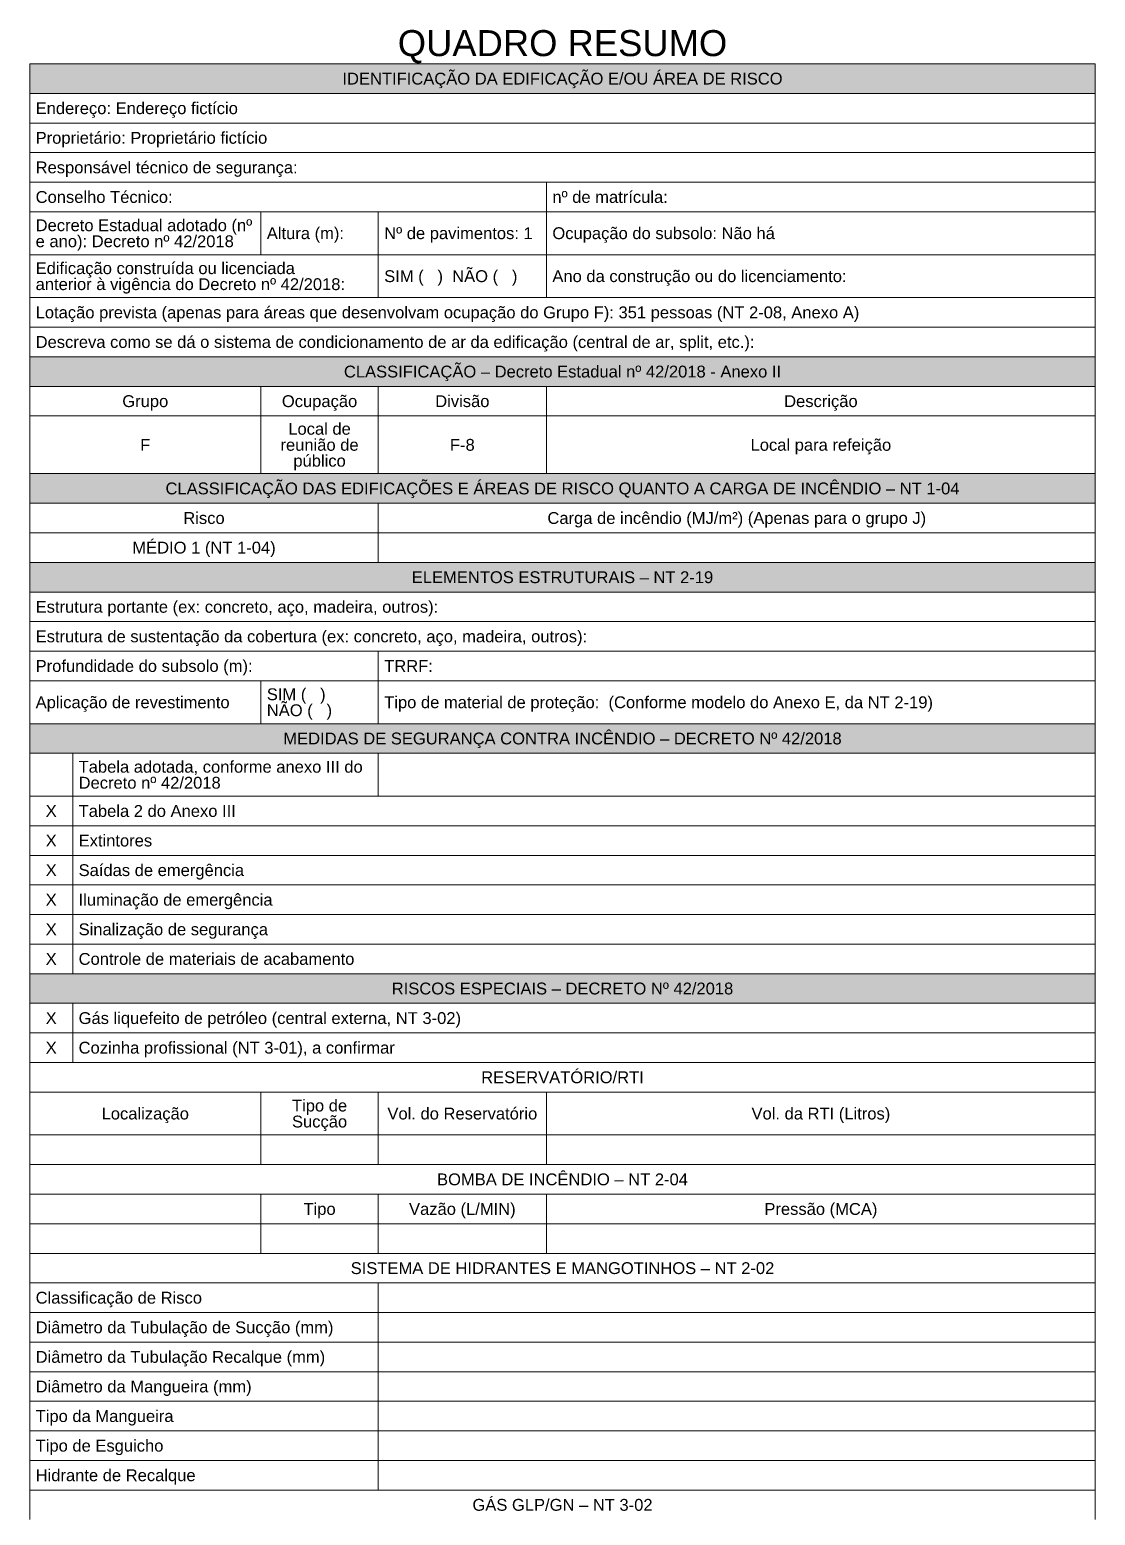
# Model space of a CAD drawing. Header units: metres. Extents: x -2 to 241, y -44 to 80.
# Drawn here: x 50 to 68, y 19.77 to 44.88 of the extents above; entities that cross this region are included whole.
import ezdxf
from ezdxf.enums import TextEntityAlignment as Align

# ---------------------------------------------------------------- set-up
doc = ezdxf.new("R2010")
doc.units = ezdxf.units.M
doc.header["$LTSCALE"] = 0.1
doc.layers.add('QUADRO', color=7, linetype='Continuous', lineweight=18)
doc.styles.add('COSCIP-TEXTO', font='arial.ttf')

msp = doc.modelspace()

# ---------------------------------------------------------------- hatches: boundary and pattern name
at = {"layer": 'QUADRO', "true_color": 0xeeece1}
h = msp.add_hatch(color=7, dxfattribs=at)
h.dxf.hatch_style = 1
h.paths.add_polyline_path([(50, 44.3), (68, 44.3), (68, 43.8), (50, 43.8)])
h = msp.add_hatch(color=7, dxfattribs=at)
h.dxf.hatch_style = 1
h.paths.add_polyline_path([(50, 39.35), (68, 39.35), (68, 38.85), (50, 38.85)])
h = msp.add_hatch(color=7, dxfattribs=at)
h.dxf.hatch_style = 1
h.paths.add_polyline_path([(50, 37.375), (68, 37.375), (68, 36.875), (50, 36.875)])
h = msp.add_hatch(color=7, dxfattribs=at)
h.dxf.hatch_style = 1
h.paths.add_polyline_path([(50, 35.875), (68, 35.875), (68, 35.375), (50, 35.375)])
h = msp.add_hatch(color=7, dxfattribs=at)
h.dxf.hatch_style = 1
h.paths.add_polyline_path([(50, 33.15), (68, 33.15), (68, 32.65), (50, 32.65)])
h = msp.add_hatch(color=7, dxfattribs=at)
h.dxf.hatch_style = 1
h.paths.add_polyline_path([(50, 28.925), (68, 28.925), (68, 28.425), (50, 28.425)])

# ---------------------------------------------------------------- linework, layer by layer
at = {"layer": 'QUADRO'}
for p, q in [((50, 44.3), (68, 44.3)), ((50, 44.3), (50, 43.8)), ((68, 44.3), (68, 43.8)), ((50, 43.8), (68, 43.8)), ((50, 43.8), (68, 43.8)), ((50, 43.8), (50, 43.3)), ((68, 43.8), (68, 43.3)), ((50, 43.3), (68, 43.3)), ((50, 43.3), (68, 43.3)), ((50, 43.3), (50, 42.8)), ((68, 43.3), (68, 42.8)), ((50, 42.8), (68, 42.8)), ((50, 42.8), (68, 42.8)), ((50, 42.8), (50, 42.3)), ((68, 42.8), (68, 42.3)), ((50, 42.3), (68, 42.3)), ((50, 42.3), (68, 42.3)), ((50, 42.3), (50, 41.8)), ((58.729, 42.3), (58.729, 41.8)), ((68, 42.3), (68, 41.8)), ((50, 41.8), (68, 41.8)), ((50, 41.8), (68, 41.8)), ((50, 41.8), (50, 41.075)), ((53.905, 41.8), (53.905, 41.075)), ((55.888, 41.8), (55.888, 41.075)), ((58.729, 41.8), (58.729, 41.075)), ((68, 41.8), (68, 41.075)), ((50, 41.075), (68, 41.075)), ((50, 41.075), (68, 41.075)), ((50, 41.075), (50, 40.35)), ((55.888, 41.075), (55.888, 40.35)), ((58.729, 41.075), (58.729, 40.35)), ((68, 41.075), (68, 40.35)), ((50, 40.35), (68, 40.35)), ((50, 40.35), (68, 40.35)), ((50, 40.35), (50, 39.85)), ((68, 40.35), (68, 39.85)), ((50, 39.85), (68, 39.85)), ((50, 39.85), (68, 39.85)), ((50, 39.85), (50, 39.35)), ((68, 39.85), (68, 39.35)), ((50, 39.35), (68, 39.35)), ((50, 39.35), (68, 39.35)), ((50, 39.35), (50, 38.85)), ((68, 39.35), (68, 38.85)), ((50, 38.85), (68, 38.85)), ((50, 38.85), (68, 38.85)), ((50, 38.85), (50, 38.35)), ((53.905, 38.85), (53.905, 38.35)), ((55.888, 38.85), (55.888, 38.35)), ((58.729, 38.85), (58.729, 38.35)), ((68, 38.85), (68, 38.35)), ((50, 38.35), (68, 38.35)), ((50, 38.35), (68, 38.35)), ((50, 38.35), (50, 37.375)), ((53.905, 38.35), (53.905, 37.375)), ((55.888, 38.35), (55.888, 37.375)), ((58.729, 38.35), (58.729, 37.375)), ((68, 38.35), (68, 37.375)), ((50, 37.375), (68, 37.375)), ((50, 37.375), (68, 37.375)), ((50, 37.375), (50, 36.875)), ((68, 37.375), (68, 36.875)), ((50, 36.875), (68, 36.875)), ((50, 36.875), (68, 36.875)), ((50, 36.875), (50, 36.375)), ((55.888, 36.875), (55.888, 36.375)), ((68, 36.875), (68, 36.375)), ((50, 36.375), (68, 36.375)), ((50, 36.375), (68, 36.375)), ((50, 36.375), (50, 35.875)), ((55.888, 36.375), (55.888, 35.875)), ((68, 36.375), (68, 35.875)), ((50, 35.875), (68, 35.875)), ((50, 35.875), (68, 35.875)), ((50, 35.875), (50, 35.375)), ((68, 35.875), (68, 35.375)), ((50, 35.375), (68, 35.375)), ((50, 35.375), (68, 35.375)), ((50, 35.375), (50, 34.875)), ((68, 35.375), (68, 34.875)), ((50, 34.875), (68, 34.875)), ((50, 34.875), (68, 34.875)), ((50, 34.875), (50, 34.375)), ((68, 34.875), (68, 34.375)), ((50, 34.375), (68, 34.375)), ((50, 34.375), (68, 34.375)), ((50, 34.375), (50, 33.875)), ((55.888, 34.375), (55.888, 33.875)), ((68, 34.375), (68, 33.875)), ((50, 33.875), (68, 33.875)), ((50, 33.875), (68, 33.875)), ((50, 33.875), (50, 33.15)), ((53.905, 33.875), (53.905, 33.15)), ((55.888, 33.875), (55.888, 33.15)), ((68, 33.875), (68, 33.15)), ((50, 33.15), (68, 33.15)), ((50, 33.15), (68, 33.15)), ((50, 33.15), (50, 32.65)), ((68, 33.15), (68, 32.65)), ((50, 32.65), (68, 32.65)), ((50, 32.65), (68, 32.65)), ((50, 32.65), (50, 31.925)), ((50.726, 32.65), (50.726, 31.925)), ((55.888, 32.65), (55.888, 31.925)), ((68, 32.65), (68, 31.925)), ((50, 31.925), (68, 31.925)), ((50, 31.925), (68, 31.925)), ((50, 31.925), (50, 31.425)), ((50.726, 31.925), (50.726, 31.425)), ((68, 31.925), (68, 31.425)), ((50, 31.425), (68, 31.425)), ((50, 31.425), (68, 31.425)), ((50, 31.425), (50, 30.925)), ((50.726, 31.425), (50.726, 30.925)), ((68, 31.425), (68, 30.925)), ((50, 30.925), (68, 30.925)), ((50, 30.925), (68, 30.925)), ((50, 30.925), (50, 30.425)), ((50.726, 30.925), (50.726, 30.425)), ((68, 30.925), (68, 30.425)), ((50, 30.425), (68, 30.425)), ((50, 30.425), (68, 30.425)), ((50, 30.425), (50, 29.925)), ((50.726, 30.425), (50.726, 29.925)), ((68, 30.425), (68, 29.925)), ((50, 29.925), (68, 29.925)), ((50, 29.925), (68, 29.925)), ((50, 29.925), (50, 29.425)), ((50.726, 29.925), (50.726, 29.425)), ((68, 29.925), (68, 29.425)), ((50, 29.425), (68, 29.425)), ((50, 29.425), (68, 29.425)), ((50, 29.425), (50, 28.925)), ((50.726, 29.425), (50.726, 28.925)), ((68, 29.425), (68, 28.925)), ((50, 28.925), (68, 28.925)), ((50, 28.925), (68, 28.925)), ((50, 28.925), (50, 28.425)), ((68, 28.925), (68, 28.425)), ((50, 28.425), (68, 28.425)), ((50, 28.425), (68, 28.425)), ((50, 28.425), (50, 27.925)), ((50.726, 28.425), (50.726, 27.925)), ((68, 28.425), (68, 27.925)), ((50, 27.925), (68, 27.925)), ((50, 27.925), (68, 27.925)), ((50, 27.925), (50, 27.425)), ((50.726, 27.925), (50.726, 27.425)), ((68, 27.925), (68, 27.425)), ((50, 27.425), (68, 27.425)), ((50, 27.425), (68, 27.425)), ((50, 27.425), (50, 26.925)), ((68, 27.425), (68, 26.925)), ((50, 26.925), (68, 26.925)), ((50, 26.925), (68, 26.925)), ((50, 26.925), (50, 26.2)), ((53.905, 26.925), (53.905, 26.2)), ((55.888, 26.925), (55.888, 26.2)), ((58.729, 26.925), (58.729, 26.2)), ((68, 26.925), (68, 26.2)), ((50, 26.2), (68, 26.2)), ((50, 26.2), (68, 26.2)), ((50, 26.2), (50, 25.7)), ((53.905, 26.2), (53.905, 25.7)), ((55.888, 26.2), (55.888, 25.7)), ((58.729, 26.2), (58.729, 25.7)), ((68, 26.2), (68, 25.7)), ((50, 25.7), (68, 25.7)), ((50, 25.7), (68, 25.7)), ((50, 25.7), (50, 25.2)), ((68, 25.7), (68, 25.2)), ((50, 25.2), (68, 25.2)), ((50, 25.2), (68, 25.2)), ((50, 25.2), (50, 24.7)), ((53.905, 25.2), (53.905, 24.7)), ((55.888, 25.2), (55.888, 24.7)), ((58.729, 25.2), (58.729, 24.7)), ((68, 25.2), (68, 24.7)), ((50, 24.7), (68, 24.7)), ((50, 24.7), (68, 24.7)), ((50, 24.7), (50, 24.2)), ((53.905, 24.7), (53.905, 24.2)), ((55.888, 24.7), (55.888, 24.2)), ((58.729, 24.7), (58.729, 24.2)), ((68, 24.7), (68, 24.2)), ((50, 24.2), (68, 24.2)), ((50, 24.2), (68, 24.2)), ((50, 24.2), (50, 23.7)), ((68, 24.2), (68, 23.7)), ((50, 23.7), (68, 23.7)), ((50, 23.7), (68, 23.7)), ((50, 23.7), (50, 23.2)), ((55.888, 23.7), (55.888, 23.2)), ((68, 23.7), (68, 23.2)), ((50, 23.2), (68, 23.2)), ((50, 23.2), (68, 23.2)), ((50, 23.2), (50, 22.7)), ((55.888, 23.2), (55.888, 22.7)), ((68, 23.2), (68, 22.7)), ((50, 22.7), (68, 22.7)), ((50, 22.7), (68, 22.7)), ((50, 22.7), (50, 22.2)), ((55.888, 22.7), (55.888, 22.2)), ((68, 22.7), (68, 22.2)), ((50, 22.2), (68, 22.2)), ((50, 22.2), (68, 22.2)), ((50, 22.2), (50, 21.7)), ((55.888, 22.2), (55.888, 21.7)), ((68, 22.2), (68, 21.7)), ((50, 21.7), (68, 21.7)), ((50, 21.7), (68, 21.7)), ((50, 21.7), (50, 21.2)), ((55.888, 21.7), (55.888, 21.2)), ((68, 21.7), (68, 21.2)), ((50, 21.2), (68, 21.2)), ((50, 21.2), (68, 21.2)), ((50, 21.2), (50, 20.7)), ((55.888, 21.2), (55.888, 20.7)), ((68, 21.2), (68, 20.7)), ((50, 20.7), (68, 20.7)), ((50, 20.7), (68, 20.7)), ((50, 20.7), (50, 20.2)), ((55.888, 20.7), (55.888, 20.2)), ((68, 20.7), (68, 20.2)), ((50, 20.2), (68, 20.2)), ((50, 20.2), (68, 20.2)), ((50, 20.2), (50, 19.7)), ((68, 20.2), (68, 19.7))]:
    msp.add_line(p, q, dxfattribs=at)

# ---------------------------------------------------------------- texts
at = {"layer": 'QUADRO', "style": 'COSCIP-TEXTO'}
for s, height, p in [('QUADRO RESUMO', 0.44, (59, 44.65)), ('IDENTIFICAÇÃO DA EDIFICAÇÃO E/OU ÁREA DE RISCO', 0.2, (59, 44.05)), ('CLASSIFICAÇÃO – Decreto Estadual nº 42/2018 - Anexo II', 0.2, (59, 39.1)), ('Grupo', 0.2, (51.952, 38.6)), ('Ocupação', 0.2, (54.896, 38.6)), ('Divisão', 0.2, (57.308, 38.6)), ('Descrição', 0.2, (63.365, 38.6)), ('Local de', 0.2, (54.896, 38.133)), ('F', 0.2, (51.952, 37.862)), ('reunião de', 0.2, (54.896, 37.862)), ('F-8', 0.2, (57.308, 37.862)), ('Local para refeição', 0.2, (63.365, 37.862)), ('público', 0.2, (54.896, 37.593)), ('CLASSIFICAÇÃO DAS EDIFICAÇÕES E ÁREAS DE RISCO QUANTO A CARGA DE INCÊNDIO – NT 1-04', 0.2, (59, 37.125)), ('Risco', 0.2, (52.944, 36.625)), ('Carga de incêndio (MJ/m²) (Apenas para o grupo J)', 0.2, (61.944, 36.625)), ('MÉDIO 1 (NT 1-04)', 0.2, (52.944, 36.125)), ('ELEMENTOS ESTRUTURAIS – NT 2-19', 0.2, (59, 35.625)), ('MEDIDAS DE SEGURANÇA CONTRA INCÊNDIO – DECRETO Nº 42/2018', 0.2, (59, 32.9)), ('X', 0.2, (50.363, 31.675)), ('X', 0.2, (50.363, 31.175)), ('X', 0.2, (50.363, 30.675)), ('X', 0.2, (50.363, 30.175)), ('X', 0.2, (50.363, 29.675)), ('X', 0.2, (50.363, 29.175)), ('RISCOS ESPECIAIS – DECRETO Nº 42/2018', 0.2, (59, 28.675)), ('X', 0.2, (50.363, 28.175)), ('X', 0.2, (50.363, 27.675)), ('RESERVATÓRIO/RTI', 0.2, (59, 27.175)), ('Localização', 0.2, (51.952, 26.562)), ('Tipo de', 0.2, (54.896, 26.697)), ('Vol. do Reservatório', 0.2, (57.308, 26.562)), ('Vol. da RTI (Litros)', 0.2, (63.365, 26.562)), ('Sucção', 0.2, (54.896, 26.427)), ('BOMBA DE INCÊNDIO – NT 2-04', 0.2, (59, 25.45)), ('Tipo', 0.2, (54.896, 24.95)), ('Vazão (L/MIN)', 0.2, (57.308, 24.95)), ('Pressão (MCA)', 0.2, (63.365, 24.95)), ('SISTEMA DE HIDRANTES E MANGOTINHOS – NT 2-02', 0.2, (59, 23.95)), ('GÁS GLP/GN – NT 3-02', 0.2, (59, 19.95))]:
    msp.add_text(s, height=height, dxfattribs=at).set_placement(p, align=Align.MIDDLE_CENTER)
for s, p in [('Endereço: Endereço fictício', (50.1, 43.55)), ('Proprietário: Proprietário fictício', (50.1, 43.05)), ('Responsável técnico de segurança:', (50.1, 42.55)), ('Conselho Técnico:', (50.1, 42.05)), ('nº de matrícula:', (58.829, 42.05)), ('Decreto Estadual adotado (nº', (50.1, 41.572)), ('Altura (m):', (54.005, 41.438)), ('Nº de pavimentos: 1', (55.988, 41.438)), ('Ocupação do subsolo: Não há', (58.829, 41.438)), ('e ano): Decreto nº 42/2018', (50.1, 41.302)), ('Edificação construída ou licenciada', (50.1, 40.847)), ('anterior à vigência do Decreto nº 42/2018:', (50.1, 40.577)), ('SIM (   )  NÃO (   )', (55.988, 40.712)), ('Ano da construção ou do licenciamento:', (58.829, 40.712)), ('Lotação prevista (apenas para áreas que desenvolvam ocupação do Grupo F): 351 pessoas (NT 2-08, Anexo A)', (50.1, 40.1)), ('Descreva como se dá o sistema de condicionamento de ar da edificação (central de ar, split, etc.):', (50.1, 39.6)), ('Estrutura portante (ex: concreto, aço, madeira, outros):', (50.1, 35.125)), ('Estrutura de sustentação da cobertura (ex: concreto, aço, madeira, outros):', (50.1, 34.625)), ('Profundidade do subsolo (m):', (50.1, 34.125)), ('TRRF:', (55.988, 34.125)), ('SIM (   )', (54.005, 33.647)), ('Aplicação de revestimento', (50.1, 33.512)), ('NÃO (   )', (54.005, 33.377)), ('Tipo de material de proteção:  (Conforme modelo do Anexo E, da NT 2-19)', (55.988, 33.512)), ('Tabela adotada, conforme anexo III do', (50.826, 32.422)), ('Decreto nº 42/2018', (50.826, 32.152)), ('Tabela 2 do Anexo III', (50.826, 31.675)), ('Extintores', (50.826, 31.175)), ('Saídas de emergência', (50.826, 30.675)), ('Iluminação de emergência', (50.826, 30.175)), ('Sinalização de segurança', (50.826, 29.675)), ('Controle de materiais de acabamento', (50.826, 29.175)), ('Gás liquefeito de petróleo (central externa, NT 3-02)', (50.826, 28.175)), ('Cozinha profissional (NT 3-01), a confirmar', (50.826, 27.675)), ('Classificação de Risco', (50.1, 23.45)), ('Diâmetro da Tubulação de Sucção (mm)', (50.1, 22.95)), ('Diâmetro da Tubulação Recalque (mm)', (50.1, 22.45)), ('Diâmetro da Mangueira (mm)', (50.1, 21.95)), ('Tipo da Mangueira', (50.1, 21.45)), ('Tipo de Esguicho', (50.1, 20.95)), ('Hidrante de Recalque', (50.1, 20.45))]:
    msp.add_text(s, height=0.2, dxfattribs=at).set_placement(p, align=Align.MIDDLE_LEFT)

doc.saveas('drawing.dxf')
